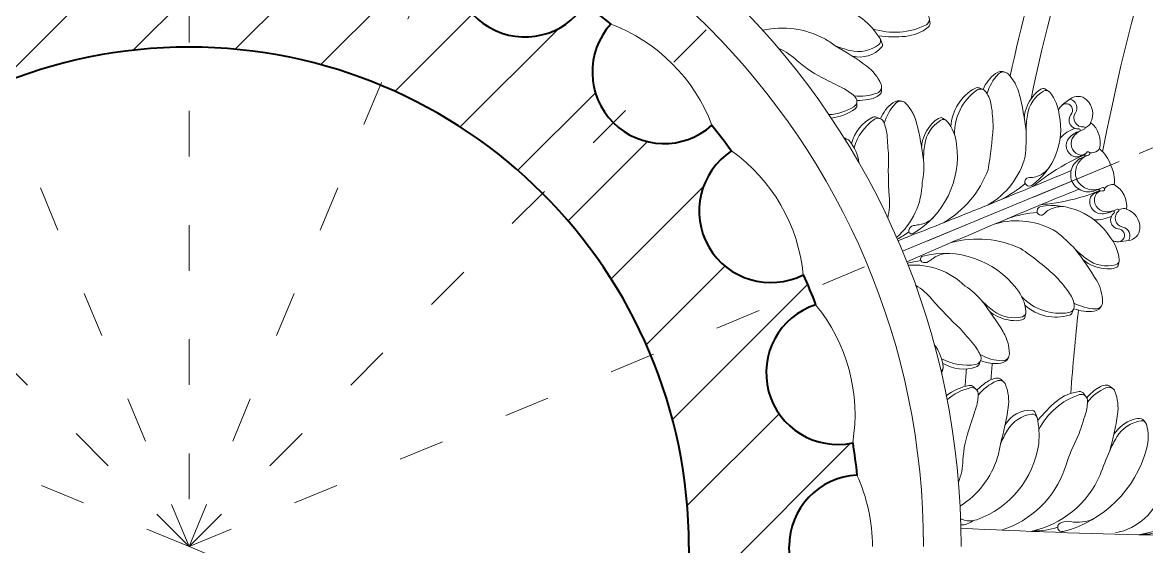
# Model space of a CAD drawing. Header units: millimetres. Extents: x 542654 to 551203, y 315718 to 321804.
# Drawn here: x 545239.9 to 545535.1, y 317997.4 to 318135.1 of the extents above; entities that cross this region are included whole.
import ezdxf

# ---------------------------------------------------------------- set-up
doc = ezdxf.new("R2010")
doc.units = ezdxf.units.MM
doc.linetypes.add('ACAD_ISO03W100', pattern=[30, 12, -18])
doc.layers.add('cad-block.com', color=250, linetype='Continuous')

msp = doc.modelspace()

# ---------------------------------------------------------------- hatches: boundary and pattern name
at = {"layer": 'cad-block.com', "lineweight": 15, "true_color": 0x000000}
h = msp.add_hatch(dxfattribs=at)
h.set_pattern_fill('ANSI31', color=18, scale=150, style=0)
h.set_pattern_definition([(45, (-2790188.436, -479010.678), (-13.25825215, 13.25825215), [])])
h.paths.add_polyline_path([(545444.91, 317925.98, 0.006039), (545446.59, 317929.9), (545404.9, 317947.17, -0.098491), (545376.45, 317904.59), (545395.05, 317885.99, -0.398666), (545420.93, 317886.68, 0.012079), (545426.12, 317893.44, -0.948004)])
h.paths.add_polyline_path([(545395.05, 317885.99), (545376.45, 317904.59, -0.098491), (545333.87, 317876.14), (545351.14, 317834.45, 0.006039), (545355.06, 317836.13, -0.948004), (545387.6, 317854.92, 0.012079), (545394.36, 317860.11, -0.398666)])
h.paths.add_polyline_path([(545333.87, 317876.14, -0.198912), (545233.42, 317876.14), (545216.16, 317834.45, 0.006039), (545220.11, 317832.87, -0.948004), (545256.41, 317823.14, 0.012079), (545264.86, 317822.03, -0.948004), (545302.44, 317822.03, 0.012079), (545310.88, 317823.14, -0.948004), (545347.18, 317832.87, 0.006039), (545351.14, 317834.45)])
h.paths.add_polyline_path([(545233.42, 317876.14, -0.098491), (545190.84, 317904.59), (545172.24, 317885.99, -0.398666), (545172.93, 317860.11, 0.012079), (545179.69, 317854.92, -0.948004), (545212.24, 317836.13, 0.006039), (545216.16, 317834.45)])
h.paths.add_polyline_path([(545162.39, 317947.17), (545120.71, 317929.9, 0.006039), (545122.38, 317925.98, -0.948004), (545141.17, 317893.44, 0.012079), (545146.36, 317886.68, -0.398666), (545172.24, 317885.99), (545190.84, 317904.59, -0.098491)])
h.paths.add_polyline_path([(545152.4, 317997.39), (545126.1, 317997.39, -0.398666), (545108.29, 317978.6, 0.012079), (545109.4, 317970.15, -0.948004), (545119.12, 317933.86, 0.006039), (545120.71, 317929.9), (545162.39, 317947.17, -0.098491)])
h.paths.add_polyline_path([(545162.39, 318047.62), (545120.71, 318064.88, 0.006039), (545119.12, 318060.93, -0.948004), (545109.4, 318024.63, 0.012079), (545108.29, 318016.18, -0.398666), (545126.1, 317997.39), (545152.4, 317997.39, -0.098491)])
h.paths.add_polyline_path([(545190.84, 318090.2), (545172.24, 318108.8, -0.398666), (545146.36, 318108.1, 0.012079), (545141.17, 318101.35, -0.948004), (545122.38, 318068.8, 0.006039), (545120.71, 318064.88), (545162.39, 318047.62, -0.098491)])
h.paths.add_polyline_path([(545233.42, 318118.64), (545216.16, 318160.33, 0.006039), (545212.24, 318158.65, -0.948004), (545179.69, 318139.86, 0.012079), (545172.93, 318134.68, -0.398666), (545172.24, 318108.8), (545190.84, 318090.2, -0.098491)])
h.paths.add_polyline_path([(545283.65, 318154.94, -0.398666), (545264.86, 318172.75, 0.012079), (545256.41, 318171.64, -0.948004), (545220.11, 318161.92, 0.006039), (545216.16, 318160.33), (545233.42, 318118.64, -0.098491), (545283.65, 318128.64)])
h.paths.add_polyline_path([(545351.14, 318160.33, 0.006039), (545347.18, 318161.92, -0.948004), (545310.88, 318171.64, 0.012079), (545302.44, 318172.75, -0.398666), (545283.65, 318154.94), (545283.65, 318128.64, -0.098491), (545333.87, 318118.64)])
h.paths.add_polyline_path([(545394.36, 318134.68, 0.012079), (545387.6, 318139.86, -0.948004), (545355.06, 318158.65, 0.006039), (545351.14, 318160.33), (545333.87, 318118.64, -0.098491), (545376.45, 318090.2), (545395.05, 318108.8, -0.398666)])
h.paths.add_polyline_path([(545426.12, 318101.35, 0.012079), (545420.93, 318108.1, -0.398666), (545395.05, 318108.8), (545376.45, 318090.2, -0.098491), (545404.9, 318047.62), (545446.59, 318064.88, 0.006039), (545444.91, 318068.8, -0.948004)])
h.paths.add_polyline_path([(545448.17, 318060.93, 0.006039), (545446.59, 318064.88), (545404.9, 318047.62, -0.098491), (545414.89, 317997.39), (545441.2, 317997.39, -0.398666), (545459.01, 318016.18, 0.012079), (545457.9, 318024.63, -0.948004)])
h.paths.add_polyline_path([(545457.9, 317970.15, 0.012079), (545459.01, 317978.6, -0.398666), (545441.2, 317997.39), (545414.89, 317997.39, -0.098491), (545404.9, 317947.17), (545446.59, 317929.9, 0.006039), (545448.17, 317933.86, -0.948004)])

# ---------------------------------------------------------------- linework, layer by layer
at = {"layer": 'cad-block.com', "color": 18, "linetype": 'ACAD_ISO03W100', "lineweight": 15, "true_color": 0x000000}
for points in [[(545283.65, 317889.86), (545283.65, 318458.6)], [(545283.65, 317997.39), (545117.12, 318399.43)], [(545283.65, 317997.39), (545450.18, 318399.43)], [(545283.65, 317997.39), (545631.94, 318345.68)], [(545283.65, 317997.39), (544948.37, 318332.67)], [(545283.65, 317997.39), (544881.61, 318163.92)], [(545283.65, 317997.39), (545685.69, 318163.92)], [(545283.65, 317997.39), (545685.69, 317830.86)]]:
    msp.add_lwpolyline(points, dxfattribs=at)
at = {"layer": 'cad-block.com', "color": 18, "lineweight": 40, "true_color": 0x000000}
for points in [[(545220.11, 318161.92, 0.948004), (545256.41, 318171.64, -0.012079), (545264.86, 318172.75, 0.948004), (545302.44, 318172.75, -0.012079), (545310.88, 318171.64, 0.948004), (545347.18, 318161.92, -0.012079), (545355.06, 318158.65, 0.948004), (545387.6, 318139.86, -0.012079), (545394.36, 318134.68, 0.948004), (545420.93, 318108.1, -0.012079), (545426.12, 318101.35, 0.948004), (545444.91, 318068.8, -0.012079), (545448.17, 318060.93, 0.948004), (545457.9, 318024.63, -0.012079), (545459.01, 318016.18, 0.398666), (545441.2, 317997.39)], [(545414.89, 317997.39, 1), (545152.4, 317997.39)], [(545414.89, 317997.39, -1), (545152.4, 317997.39)], [(545220.11, 317832.87, -0.948004), (545256.41, 317823.14, 0.012079), (545264.86, 317822.03, -0.948004), (545302.44, 317822.03, 0.012079), (545310.88, 317823.14, -0.948004), (545347.18, 317832.87, 0.012079), (545355.06, 317836.13, -0.948004), (545387.6, 317854.92, 0.012079), (545394.36, 317860.11, -0.948004), (545420.93, 317886.68, 0.012079), (545426.12, 317893.44, -0.948004), (545444.91, 317925.98, 0.012079), (545448.17, 317933.86, -0.948004), (545457.9, 317970.15, 0.012079), (545459.01, 317978.6, -0.398666), (545441.2, 317997.39)]]:
    msp.add_lwpolyline(points, format="xyb", dxfattribs=at)
at = {"layer": 'cad-block.com', "color": 18, "lineweight": 15, "true_color": 0x000000}
for points in [[(545434.88, 318138.66, -0.277944), (545460.46, 318136.07, -0.083054), (545465.08, 318130.87, -0.369673), (545464.72, 318129.25, -0.227087), (545457.22, 318127.74, -0.031874), (545453.31, 318129, 14.502454)], [(545469.89, 318141.68, -0.020018), (545469.89, 318141.68, 0.005323), (545474.77, 318139.21, -0.071153), (545477.71, 318136.99, -0.43648), (545477.24, 318134.52, -0.202958), (545463.14, 318133.48, -0.202958)], [(545477.98, 318136.45), (545478.19, 318135.17, -0.270706), (545477.7, 318133.87, -0.148242), (545471.77, 318131.46, -0.053539), (545464.62, 318131.58, -0.34386)], [(545394.36, 318134.68, -0.217083), (545420.93, 318108.1, -2.785548)], [(545434.31, 318133.05, -0.178469), (545450.39, 318130.9, -0.03595), (545453.31, 318129), (545453.31, 318129)], [(545465.08, 318130.87), (545465.64, 318129.6, -0.294707), (545465.48, 318128.6, -0.279852), (545457.81, 318126.27, 3.652467)], [(545438.48, 318128.28, -0.091012), (545443.36, 318125.04, 0.075503), (545450.85, 318120.12)], [(545453.31, 318129, -0.031779), (545461.58, 318123.64, -0.130738), (545465.32, 318118.94, -0.427656), (545464.33, 318116.57, -0.120528), (545458.28, 318115.8, -0.120528)], [(545497.97, 318122.04, 0.266317), (545495.39, 318121.69, 0.128186), (545492.12, 318117.47, 3.392852)], [(545503.43, 318106.63, 0.031779), (545501.64, 318116.33, 0.130738), (545498.72, 318121.58, 0.427656), (545496.16, 318121.57, 0.120528), (545493.13, 318116.27, 0.120528)], [(545450.85, 318120.12), (545450.85, 318120.12, 0.005323), (545455.73, 318117.65, -0.071153), (545458.67, 318115.43, -0.43648), (545458.19, 318112.96, -0.125479), (545451.65, 318110.88, -0.125479)], [(545465.47, 318118.36), (545465.47, 318117.13, -0.222193), (545465.02, 318116.18, -0.141471), (545462.03, 318114.86, -0.020446), (545458.99, 318114.57, -0.915996)], [(545492.12, 318117.47), (545491.11, 318117.89, 0.215345), (545490.12, 318117.86, 0.264602), (545483.68, 318107.72, -41148.719541)], [(545494.75, 318107.56, -0.067216), (545494.75, 318107.56, 0.045938), (545494.26, 318113.38, 0.12291), (545492.94, 318116.78, 0.43648), (545490.47, 318117.28, 0.249318), (545484.66, 318105.6, 0.168128)], [(545509.3, 318117.09), (545508.39, 318117.68, 0.231904), (545507.8, 318117.75, 0.111123), (545506.15, 318116.71, 0.128926), (545503.21, 318111.74, 0.064699), (545502.95, 318109.99, -0.833227)], [(545504.93, 318092.29, 0.2965), (545512.15, 318110.76, 0.148504), (545509.65, 318116.79, 0.369673), (545508.02, 318117.08, 0.227087), (545503.76, 318110.73, 0.031874), (545503.43, 318106.63)], [(545520.37, 318108.78, 0.336885), (545519.31, 318114.8, 0.369624), (545514.96, 318114.97, -0.09503)], [(545458.99, 318114.57), (545458.99, 318113.35, -0.248324), (545458.45, 318112.32, -0.117093), (545452.26, 318109.96, -0.117093)], [(545471.03, 318114.37, 0.266317), (545468.45, 318114.02, 0.128186), (545465.17, 318109.8, 3.392852)], [(545471.03, 318114.37, 0.266317), (545468.45, 318114.02, 0.128186), (545465.17, 318109.8, 3.392852)], [(545476.48, 318098.96, 0.031779), (545474.69, 318108.65, 0.130738), (545471.77, 318113.91, 0.427656), (545469.21, 318113.9, 0.120528), (545466.19, 318108.6, 0.120528)], [(545470.8, 318114.42, 0.250761), (545469.21, 318113.9, 0.120528), (545466.19, 318108.6)], [(545512.55, 318113.06, 0.08628), (545511.96, 318111.99, 0.096741)], [(545512.55, 318113.06, -1.076436), (545515.15, 318110.87, 0.650784), (545517.38, 318107.14, 0.030699)], [(545514.96, 318114.97, -0.506611), (545516.4, 318111.39, 0.650784), (545518.63, 318107.66, 0.030699)], [(545465.17, 318109.8), (545464.16, 318110.22, 0.215345), (545463.18, 318110.19, 0.223692), (545457.62, 318103.25, -41148.719541)], [(545465.17, 318109.8), (545464.16, 318110.22, 0.215345), (545463.18, 318110.19, 0.223692), (545457.62, 318103.25, -41148.719541)], [(545467.33, 318100.08, 0.020018), (545467.33, 318100.08, -0.005323), (545466.91, 318105.54, 0.071153), (545465.99, 318109.1, 0.43648), (545463.53, 318109.61, 0.168128), (545458.26, 318102.2, 0.168128)], [(545467.33, 318100.08, 0.020018), (545467.33, 318100.08, -0.005323), (545466.91, 318105.54, 0.071153), (545465.99, 318109.1, 0.43648), (545463.53, 318109.61, 0.168128), (545458.26, 318102.2, 0.168128)], [(545476.48, 318098.96, 0.031779), (545474.69, 318108.65, 0.073107), (545473.39, 318111.79, 0.073107)], [(545473.82, 318079.63, 0.299057), (545485.2, 318103.08, 0.148504), (545482.7, 318109.12, 0.369673), (545481.07, 318109.41, 0.227087), (545476.81, 318103.05, 0.031874), (545476.48, 318098.96)], [(545473.82, 318079.63, 0.299057), (545485.2, 318103.08, 0.148504), (545482.7, 318109.12, 0.369673), (545481.07, 318109.41, 0.227087), (545476.81, 318103.05, 0.031874), (545476.48, 318098.96)], [(545482.36, 318109.41), (545481.44, 318110, 0.231904), (545480.85, 318110.07, 0.111123), (545479.2, 318109.03, 0.128926), (545476.26, 318104.06, 0.064699), (545476, 318102.32, -0.833227)], [(545482.36, 318109.41), (545481.44, 318110, 0.231904), (545480.85, 318110.07, 0.111123), (545479.2, 318109.03, 0.128926), (545476.26, 318104.06, 0.064699), (545476, 318102.32, -0.833227)], [(545481.73, 318082.46, 0.17254), (545493.44, 318096.42, 0.032558), (545494.75, 318107.56, 1.877874)], [(545493.37, 318087.14, 0.205468), (545503.2, 318099.96, 0.033562), (545503.42, 318106.7, -0.115313), (545503.42, 318106.7, 1.802822)], [(545516.28, 318107.27, 0.126961), (545512.37, 318104.73, 0.586337)], [(545517.32, 318099.88, -0.185281), (545515.94, 318099.9, -0.514069), (545514.73, 318104.76, -0.145405), (545517.46, 318106.54, 0.845239), (545517.38, 318107.14)], [(545519.79, 318100.25, 1.646885), (545519.3, 318100.89, -0.30867), (545517.18, 318100.41, -0.514069), (545515.97, 318105.27, -0.145405), (545518.7, 318107.05, 0.845239), (545518.63, 318107.66, 0.471594)], [(545518.9, 318107.47, 0.116425), (545520.21, 318108.33, 0.214751), (545520.37, 318108.78, 1.361399)], [(545522.68, 318101.92), (545522.68, 318101.92, 0.304164), (545520.37, 318108.78, 1.721289)], [(545456.69, 318104.3), (545455.95, 318104.72, 0.114353), (545455.58, 318104.83, 0.114353)], [(545459.52, 318098.25, 0.141997), (545457.05, 318104, 0.276465), (545455.83, 318104.44, 0.276465)], [(545426.12, 318101.35, -0.217083), (545444.91, 318068.8, -2.785548)], [(545520.14, 318100.85, 0.186151), (545522.19, 318101.41, 0.094737), (545522.68, 318101.92, 15.762935)], [(545522.68, 318101.92, -0.150854), (545525.63, 318097.62, 3.307885)], [(545467.09, 318083.72, 0.094283), (545467.46, 318089.52, -0.025097), (545467.33, 318100.08)], [(545469.4, 318078.63, 0.216881), (545476.14, 318093.11, 0.086697), (545476.48, 318098.96), (545476.48, 318098.96)], [(545518.89, 318100.36, 0.055477), (545509.06, 318094.89, 0.013752), (545505.24, 318092.01, -1.957294)], [(545515.44, 318093.41, -0.424273), (545518.54, 318099.73, -2.119662)], [(545516.69, 318093.92, -0.424273), (545519.79, 318100.25, -2.119662)], [(545518.54, 318099.73, 0.607063), (545518.79, 318100.5, 0.607063)], [(545526.58, 318092.5, 0.150854), (545525.63, 318097.62, -3.307885)], [(545469.78, 318077.76, 0.006822), (545515.29, 318096.2)], [(545509.48, 318097, -0.161765), (545505.95, 318094.52, -0.093267), (545504.29, 318094.35, 0.728492), (545503.5, 318092.42, 0.314769), (545504.93, 318092.29, 32.564591)], [(545503.21, 318092.81, -0.069343), (545496.56, 318088.44, -1.99707)], [(545515.44, 318093.41, 0.424273), (545522.11, 318091.12, 2.119662)], [(545516.69, 318093.92, 0.424273), (545523.35, 318091.64, 2.119662)], [(545523.35, 318091.64, -1.646885), (545523.46, 318090.84, 0.30867), (545521.63, 318089.68, 0.514069), (545524.2, 318085.39, 0.145405), (545527.4, 318086.06, -0.845239), (545527.77, 318085.58, -0.471594)], [(545524.03, 318091.46, -0.186151), (545525.87, 318092.51, -0.094737), (545526.58, 318092.5, -15.762935)], [(545526.58, 318092.5), (545526.58, 318092.5, -0.304164), (545529.79, 318086.02, -1.721289)], [(545472.09, 318072.18, -0.006822), (545517.31, 318091.31)], [(545522.79, 318090.93, -0.055477), (545511.98, 318087.84, -0.013752), (545507.24, 318087.18, 1.957294)], [(545521.35, 318090.15, 0.185281), (545520.39, 318089.17, 0.514069), (545522.96, 318084.87, 0.145405), (545526.15, 318085.54, -0.845239), (545526.53, 318085.06)], [(545522.11, 318091.12, -0.607063), (545522.83, 318090.75, -0.607063)], [(545513.77, 318086.65, 0.161765), (545509.52, 318085.9, 0.093267), (545508.22, 318084.85, -0.728492), (545506.3, 318085.65, -0.314769), (545507.22, 318086.76, -32.564591)], [(545507.22, 318086.76, -0.2965), (545525.39, 318078.81, -0.148504), (545527.88, 318072.77, -0.369673), (545526.94, 318071.42, -0.227087), (545519.43, 318072.89, -0.031874), (545516.3, 318075.55)], [(545527.83, 318085.9, -0.116425), (545529.37, 318086.22, -0.214751), (545529.79, 318086.02, -1.361399)], [(545529.79, 318086.02, -0.336885), (545533.31, 318081.01, -0.369624), (545530.35, 318077.81, 0.09503)], [(545479.8, 318084.71, -0.205471), (545475.32, 318081.97, 0.013815), (545473.87, 318081.72, 0.287999), (545472.63, 318080.55, 0.658883), (545473.82, 318079.63, 2.065471)], [(545495.41, 318082.23, -0.205468), (545511.42, 318080.12, -0.033562), (545516.34, 318075.5, 0.115313), (545516.34, 318075.5, -1.802822)], [(545506.37, 318085.18, 0.069343), (545498.58, 318083.56, 1.99707)], [(545525.84, 318084.19, -0.126961), (545521.28, 318083.23, -0.586337)], [(545527.3, 318077.46, 1.076436), (545527.59, 318080.85, -0.650784), (545526.53, 318085.06, -0.030699)], [(545530.35, 318077.81, 0.506611), (545528.83, 318081.36, -0.650784), (545527.77, 318085.58, -0.030699)], [(545472.65, 318080.08, -0.025562), (545469.61, 318078.15, -0.025562)], [(545483.86, 318077.3, -0.17254), (545502.02, 318075.71, -0.032558), (545510.82, 318068.76, -1.877874)], [(545527.3, 318077.46, -0.08628), (545526.12, 318077.8, -0.096741)], [(545484.09, 318074.35, 0.205471), (545478.99, 318073.12, -0.013815), (545477.78, 318072.27, -0.287999), (545476.08, 318072.22, -0.658883), (545476.28, 318073.71, -2.065471)], [(545476.28, 318073.71, -0.299057), (545500.9, 318065.18, -0.148504), (545503.4, 318059.14, -0.369673), (545502.45, 318057.79, -0.227087), (545494.95, 318059.27, -0.031874), (545491.82, 318061.93)], [(545476.28, 318073.71, -0.299057), (545500.9, 318065.18, -0.148504), (545503.4, 318059.14, -0.369673), (545502.45, 318057.79, -0.227087), (545494.95, 318059.27, -0.031874), (545491.82, 318061.93)], [(545516.3, 318075.55, -0.031779), (545521.89, 318067.43, -0.130738), (545523.54, 318061.66, -0.427656), (545521.73, 318059.85, -0.120528), (545515.84, 318061.46, -0.120528)], [(545475.76, 318072.57, 0.025562), (545472.25, 318071.79, 0.025562)], [(545472.44, 318071.3, -0.216881), (545487.44, 318065.82, -0.086697), (545491.82, 318061.93), (545491.82, 318061.93)], [(545527.85, 318072.32), (545527.62, 318071.25, -0.231904), (545527.25, 318070.79, -0.111123), (545525.35, 318070.35, -0.128926), (545519.76, 318071.79, -0.064699), (545518.34, 318072.84, 0.833227)], [(545510.82, 318068.76, 0.067216), (545510.82, 318068.76, -0.045938), (545514.59, 318064.3, -0.12291), (545516.05, 318060.97, -0.43648), (545514.67, 318058.86, -0.249318), (545502.3, 318063.01, -0.168128)], [(545474.41, 318066.06, -0.094283), (545478.77, 318062.23, 0.025097), (545486.14, 318054.66)], [(545457.9, 318024.63, 0.217083), (545448.17, 318060.93, 2.785548)], [(545491.82, 318061.93, -0.031779), (545497.41, 318053.81, -0.130738), (545499.06, 318048.03, -0.427656), (545497.24, 318046.22, -0.120528), (545491.36, 318047.83, -0.120528)], [(545491.82, 318061.93, -0.031779), (545497.41, 318053.81, -0.073107), (545498.71, 318050.67, -0.073107)], [(545503.37, 318058.69), (545503.14, 318057.62, -0.231904), (545502.77, 318057.16, -0.111123), (545500.87, 318056.73, -0.128926), (545495.27, 318058.17, -0.064699), (545493.86, 318059.22, 0.833227)], [(545503.37, 318058.69), (545503.14, 318057.62, -0.231904), (545502.77, 318057.16, -0.111123), (545500.87, 318056.73, -0.128926), (545495.27, 318058.17, -0.064699), (545493.86, 318059.22, 0.833227)], [(545515.97, 318059.89), (545515.55, 318058.88, -0.215345), (545514.83, 318058.21, -0.264602), (545503.11, 318060.82, 41148.719541)], [(545523.34, 318060.8, -0.266317), (545521.27, 318059.23, -0.128186), (545515.97, 318059.89, -3.392852)], [(545486.14, 318054.66, -0.020018), (545486.14, 318054.66, 0.005323), (545489.7, 318050.51, -0.071153), (545491.57, 318047.34, -0.43648), (545490.19, 318045.24, -0.168128), (545481.23, 318046.75, -0.168128)], [(545486.14, 318054.66, -0.020018), (545486.14, 318054.66, 0.005323), (545489.7, 318050.51, -0.071153), (545491.57, 318047.34, -0.43648), (545490.19, 318045.24, -0.168128), (545481.23, 318046.75, -0.168128)], [(545479.33, 318050.44, -0.141997), (545481.65, 318044.63, -0.276465), (545481.09, 318043.45, -0.276465)], [(545498.74, 318046.97, -0.250761), (545497.24, 318046.22, -0.120528), (545491.36, 318047.83)], [(545491.49, 318046.27), (545491.07, 318045.25, -0.215345), (545490.35, 318044.58, -0.223692), (545481.52, 318045.56, 41148.719541)], [(545491.49, 318046.27), (545491.07, 318045.25, -0.215345), (545490.35, 318044.58, -0.223692), (545481.52, 318045.56, 41148.719541)], [(545498.86, 318047.17, -0.266317), (545496.79, 318045.6, -0.128186), (545491.49, 318046.27, -3.392852)], [(545498.86, 318047.17, -0.266317), (545496.79, 318045.6, -0.128186), (545491.49, 318046.27, -3.392852)], [(545481.6, 318044.15), (545481.38, 318043.34, -0.114353), (545481.19, 318042.99, -0.114353)], [(545497.75, 318040.42), (545496.88, 318041.29, 0.222193), (545495.89, 318041.65, 0.141471), (545492.85, 318040.47, 0.020446), (545490.5, 318038.52, 0.915996)], [(545490.5, 318038.52), (545489.63, 318039.38, 0.248324), (545488.52, 318039.73, 0.117093), (545482.48, 318037.02, 0.117093)], [(545488.66, 318028.84), (545488.66, 318028.84, -0.005323), (545490.36, 318034.04, 0.071153), (545490.87, 318037.69, 0.43648), (545488.79, 318039.1, 0.125479), (545482.69, 318035.94, 0.125479)], [(545496.68, 318024.3, 0.031779), (545498.74, 318033.94, 0.130738), (545498.06, 318039.91, 0.427656), (545495.69, 318040.88, 0.120528), (545490.86, 318037.15, 0.120528)], [(545526.36, 318038.74), (545525.53, 318039.43, 0.213482), (545524.17, 318039.8, 0.097951), (545522.56, 318039.22, 0.084116), (545519.39, 318036.48, -2.781001)], [(545525.39, 318022.52, 0.031779), (545527.45, 318032.16, 0.130738), (545526.77, 318038.13, 0.427656), (545524.4, 318039.1, 0.120528), (545519.57, 318035.37, 0.120528)], [(545519.39, 318036.48), (545518.63, 318037.53, 0.270706), (545517.37, 318038.1, 0.148242), (545511.47, 318035.61, 0.053539), (545506.49, 318030.47, 0.34386)], [(545517.37, 318027.06, 0.020018), (545517.37, 318027.06, -0.005323), (545519.07, 318032.26, 0.071153), (545519.58, 318035.91, 0.43648), (545517.5, 318037.32, 0.202958), (545506.8, 318028.08, 0.202958)], [(545506.32, 318031.3), (545505.82, 318032.59, 0.294707), (545505, 318033.19, 0.279852), (545497.93, 318029.41, -3.652467)], [(545490.47, 318004.43, 0.277944), (545506.74, 318024.36, 0.083054), (545506.32, 318031.3, 0.369673), (545504.93, 318032.19, 0.227087), (545498.56, 318027.96, 0.031874), (545496.68, 318024.3, -14.502454)], [(545513.14, 318001.32, 0.270578), (545535.03, 318022.99, 0.148504), (545535.03, 318029.52, 0.369673), (545533.64, 318030.41, 0.227087), (545527.27, 318026.18, 0.031874), (545525.39, 318022.52, -14.502454)], [(545534.81, 318029.95), (545534.29, 318030.61, 0.181734), (545533.77, 318030.93, 0.130507), (545531.59, 318030.78, 0.161337), (545526.49, 318026.9, -3.222316)], [(545485.68, 318014.32, 0.091012), (545486.84, 318020.06, -0.075503), (545488.66, 318028.84)], [(545496.96, 318001.7, 0.238276), (545513.62, 318017.94, -0.042198), (545517.37, 318027.06, 1.877874)], [(545486.11, 318008, 0.178469), (545495.96, 318020.89, 0.03595), (545496.68, 318024.3), (545496.68, 318024.3)], [(545504.76, 318001.38, 0.242672), (545522.88, 318016.22, -0.01266), (545525.39, 318022.52, -0.115313), (545525.39, 318022.52, 1.802822)], [(545526.92, 318001.01, 0.287988), (545539.1, 318012.16, -0.025097), (545543.02, 318021.97, 1.877874)], [(545459.01, 318016.18, -0.107292), (545463.09, 317997.39, -0.107292)], [(545533.37, 318000.59, 0.264183), (545548.49, 318012.16, 0.086697), (545551.05, 318017.43, -0.115313), (545551.05, 318017.43, 1.802822)], [(545490.47, 318004.43, -0.187676), (545486.49, 318004.55, -0.000437), (545486.26, 318004.63, -0.000437)], [(545486.31, 318003.08, 0.186623), (545489.45, 318004.18)], [(545521.29, 318004.74, -0.152838), (545515.07, 318003.95, 0.168769), (545512.36, 318003.52, 0.866804), (545513.14, 318001.32, 0.951731)], [(545486.33, 318002.19, 0.013831), (545585.85, 318000.04)], [(545511.73, 318002.48, -0.081243), (545505.37, 318001.51, 0.145658)], [(545540.29, 318001.45, -0.049528), (545533.37, 318000.59, -0.106349)]]:
    msp.add_lwpolyline(points, format="xyb", dxfattribs=at)
for points in [[(545514.96, 318114.97), (545512.91, 318113.43)], [(545466.26, 318108.84), (545466.12, 318108.78)], [(545466.26, 318108.84), (545466.12, 318108.78)], [(545527.9, 318098.56), (545470.96, 318074.98)], [(545527.9, 318098.56), (545470.96, 318074.98)], [(545527.9, 318098.56), (545470.96, 318074.98)], [(545517.32, 318099.89), (545518.62, 318100.42), (545518.62, 318100.42)], [(545518.5, 318099.72), (545519.42, 318100.11)], [(545524.94, 318097.34), (545515.48, 318093.42)], [(545521.35, 318090.15), (545522.65, 318090.69), (545522.65, 318090.69)], [(545522.07, 318091.11), (545523, 318091.47)], [(545530.35, 318077.81), (545527.81, 318077.45)], [(545491.58, 318047.71), (545491.44, 318047.65)], [(545491.58, 318047.71), (545491.44, 318047.65)]]:
    msp.add_lwpolyline(points, dxfattribs=at)
at = {"layer": 'cad-block.com', "color": 18, "linetype": 'ACAD_ISO03W100', "lineweight": 15, "true_color": 0x000000}
msp.add_arc((545283.65, 317997.39), 410.29, 0, 180, dxfattribs=at)
at = {"layer": 'cad-block.com', "color": 18, "lineweight": 15, "true_color": 0x000000}
for centre, radius, start, end in [((546064.99, 317997.39), 551.31, 150, 169.1527), ((546064.99, 317997.39), 572.47, 157.8301, 168.1435), ((545283.65, 317997.39), 202.74, 0, 180), ((546064.99, 317997.39), 579.1, 159.53015, 167.67463), ((545283.65, 317997.39), 192.86, 0, 180), ((546064.99, 317997.39), 551.31, 173.5328, 175.8136), ((546064.99, 317997.39), 572.47, 175.175, 175.6068), ((546064.99, 317997.39), 579.1, 175.37882, 175.83272)]:
    msp.add_arc(centre, radius, start, end, dxfattribs=at)

doc.saveas('drawing.dxf')
